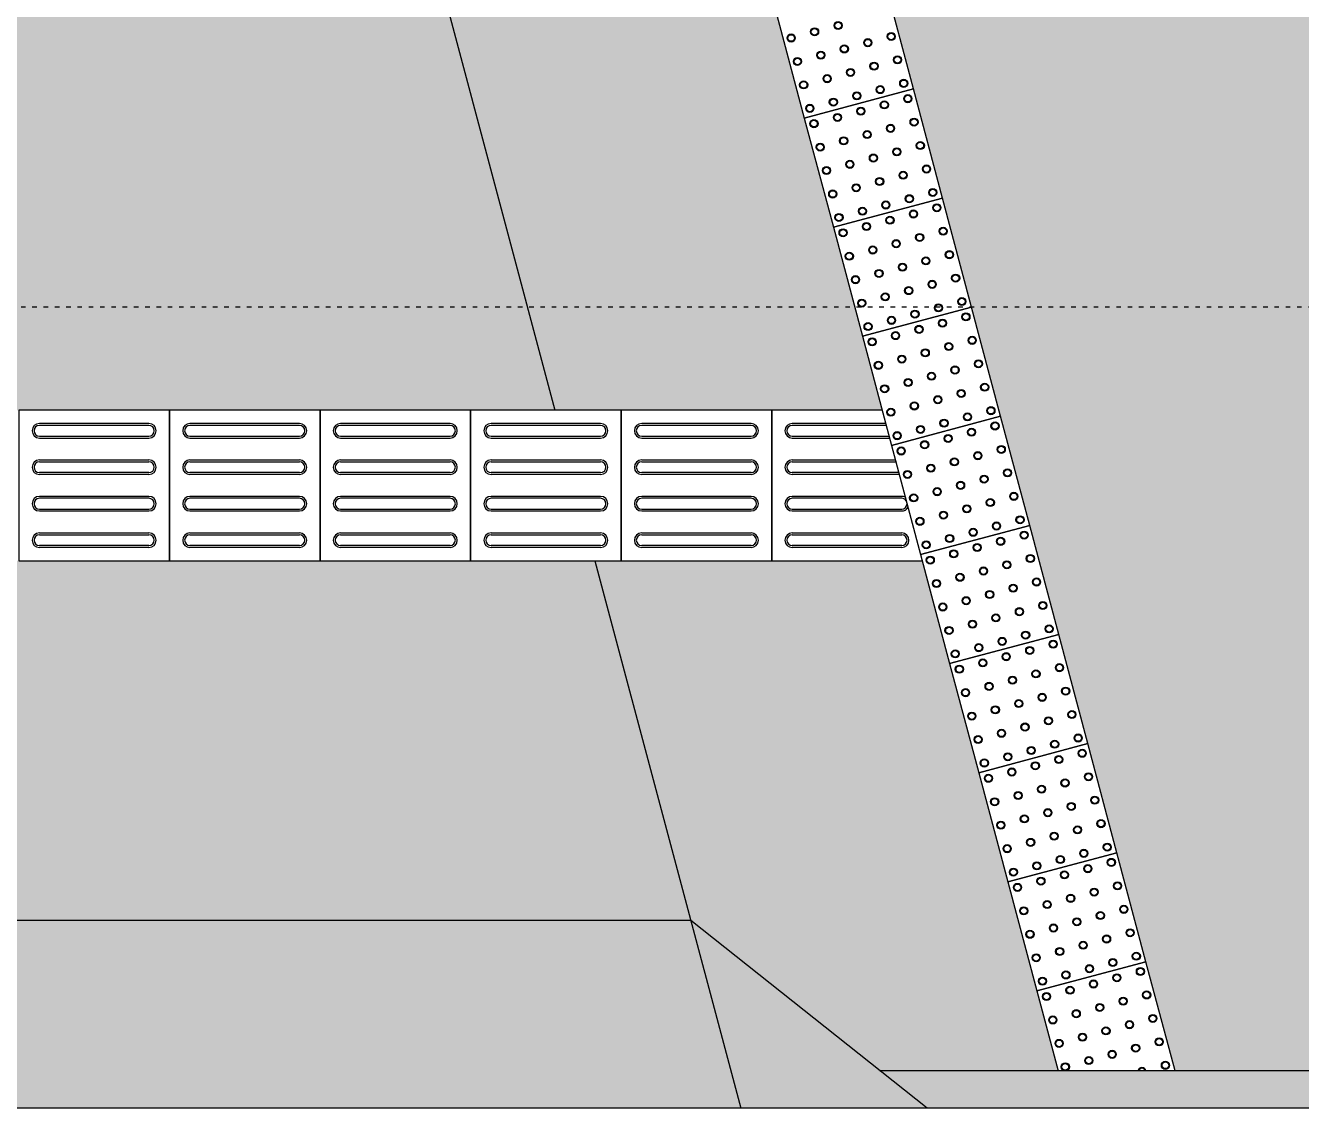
# Model space of a CAD drawing. Header units: millimetres. Extents: x -9997 to 44619, y -1295 to 91103.
# Drawn here: x 29960.3 to 30299, y 33696.5 to 33984.6 of the extents above; entities that cross this region are included whole.
import ezdxf

# ---------------------------------------------------------------- set-up
doc = ezdxf.new("R2010")
doc.units = ezdxf.units.MM
doc.header["$LTSCALE"] = 0.1
doc.linetypes.add('ACAD_ISO03W100', pattern=[30, 12, -18])
doc.layers.get('0').update_dxf_attribs({"lineweight": 5})
for name, color, linetype, lineweight in [('alvenaria', 5, 'Continuous', 9), ('alvenaria longe', 253, 'Continuous', 0), ('escada', 1, 'Continuous', 0), ('piso', 254, 'Continuous', 0), ('Proj Telhado', 10, 'ACAD_ISO03W100', 0)]:
    doc.layers.add(name, color=color, linetype=linetype, lineweight=lineweight)
doc.styles.get("Standard").update_dxf_attribs({"font": 'arial.ttf'})
doc.dimstyles.new('ISO-25', dxfattribs={"dimtxt": 30, "dimasz": 5, "dimexe": 0, "dimexo": 15, "dimtad": 1, "dimtxsty": 'Standard', "dimblk": 'OBLIQUE', "dimcen": 0, "dimclrd": 7, "dimclre": 7, "dimclrt": 7, "dimadec": 8, "dimazin": 0, "dimtfac": 1, "dimtmove": 0, "dimatfit": 3, "dimldrblk": 'OBLIQUE', "dimfxl": 5, "dimtfillclr": 250, "dimarcsym": 0})

# ---------------------------------------------------------------- blocks, each defined once
blk = doc.blocks.new('_Oblique')
at = {"color": 0, "linetype": 'ByBlock', "lineweight": -2}
blk.add_line((-0.5, -0.5), (0.5, 0.5), dxfattribs=at)
blk = doc.blocks.new('*D109')
at = {"layer": 'alvenaria', "color": 7, "linetype": 'ByBlock', "lineweight": -2, "transparency": 16777216}
for p, q in [((29869.32, 33681.94), (29869.32, 33629.51)), ((30150.32, 33681.94), (30150.32, 33629.51))]:
    blk.add_line(p, q, dxfattribs=at)
at = {"layer": 'alvenaria', "color": 7, "lineweight": -2, "transparency": 16777216}
blk.add_line((29869.32, 33629.51), (30150.32, 33629.51), dxfattribs=at)
at = {"layer": 'Defpoints', "color": 0, "linetype": 'ByBlock', "transparency": 16777216}
for p in [(29869.32, 33696.94), (30150.32, 33696.94), (30150.32, 33629.51)]:
    blk.add_point(p, dxfattribs=at)
at = {"layer": 'alvenaria', "color": 7, "linetype": 'ByBlock', "lineweight": -2, "transparency": 16777216, "xscale": 5, "yscale": 5, "zscale": 5, "rotation": 180}
blk.add_blockref('_Oblique', (29869.32, 33629.51), dxfattribs=at)
at = {"layer": 'alvenaria', "color": 7, "linetype": 'ByBlock', "lineweight": -2, "transparency": 16777216, "xscale": 5, "yscale": 5, "zscale": 5}
blk.add_blockref('_Oblique', (30150.32, 33629.51), dxfattribs=at)
at = {"layer": 'alvenaria', "color": 7, "linetype": 'ByBlock', "transparency": 16777216, "insert": (30009.82, 33645.45), "char_height": 30, "attachment_point": 5}
blk.add_mtext('281', dxfattribs=at)

msp = doc.modelspace()

# ---------------------------------------------------------------- hatches: boundary and pattern name
at = {"linetype": 'ByBlock', "lineweight": 0, "true_color": 0xc7c8ca}
h = msp.add_hatch(dxfattribs=at)
h.set_pattern_fill('AR-BRSTD', color=9, scale=0.12)
h.paths.add_polyline_path([(29301.965, 34091.799), (29316.965, 34091.799), (29316.965, 34094.883), (29346.965, 34094.883), (29376.965, 34094.883), (29406.965, 34094.883), (29436.965, 34094.883), (29466.965, 34094.883), (29496.965, 34094.883), (29526.965, 34094.883), (29556.965, 34094.883), (29586.965, 34094.883), (29601.965, 34091.799), (29601.965, 33930.984), (29633.978, 33930.984), (29673.978, 33930.984), (29688.934, 33930.984), (29681.21, 33959.973), (29673.486, 33988.962), (29665.732, 34018.064), (29658.008, 34047.053), (29650.284, 34076.041), (29642.56, 34105.03), (29639.424, 34116.799), (28786.663, 34116.799), (28786.913, 33706.799), (29748.667, 33706.799), (29743.001, 33728.064), (29735.277, 33757.053), (29727.553, 33786.041), (29719.829, 33815.03), (29712.105, 33844.018), (29704.381, 33873.007), (29699.591, 33890.984), (29673.978, 33890.984), (29633.978, 33890.984), (29593.978, 33890.984), (29586.965, 33890.984), (29586.965, 33884.883), (29586.965, 33854.883), (29556.965, 33854.883), (29526.965, 33854.883), (29496.965, 33854.883), (29466.965, 33854.883), (29436.965, 33854.883), (29406.965, 33854.883), (29376.965, 33854.883), (29346.965, 33854.883), (29316.965, 33854.883), (29316.965, 33884.883), (29316.965, 33891.799), (29301.965, 33891.799)])
h.paths.add_polyline_path([(29201.103, 33886.938), (29201.103, 33746.938), (28961.103, 33746.938), (28961.103, 33886.938)], flags=16)
h.paths.add_polyline_path([(29181.103, 33866.938), (29181.103, 33766.938), (28981.103, 33766.938), (28981.103, 33866.938)], flags=0)
h.paths.add_polyline_path([(29556.965, 33914.883), (29556.965, 33944.883), (29556.965, 33974.883), (29556.965, 34004.883), (29556.965, 34034.883), (29556.965, 34064.883), (29526.965, 34064.883), (29496.965, 34064.883), (29466.965, 34064.883), (29436.965, 34064.883), (29406.965, 34064.883), (29376.965, 34064.883), (29346.965, 34064.883), (29346.965, 34034.883), (29346.965, 34004.883), (29346.965, 33974.883), (29346.965, 33944.883), (29346.965, 33914.883), (29346.965, 33891.799), (29556.965, 33891.799)], flags=17)
h.paths.add_polyline_path([(29376.965, 33956.799), (29376.965, 34006.799), (29526.965, 34006.799), (29526.965, 33956.799)], flags=16)
h.paths.add_polyline_path([(29466.965, 34011.799), (29436.965, 34011.799), (29436.965, 34041.799), (29466.965, 34041.799)], flags=16)
h.paths.add_polyline_path([(29556.965, 33891.799), (29346.965, 33891.799), (29346.965, 33884.883), (29376.965, 33884.883), (29406.965, 33884.883), (29436.965, 33884.883), (29466.965, 33884.883), (29496.965, 33884.883), (29526.965, 33884.883), (29556.965, 33884.883)], flags=17)
h.paths.add_polyline_path([(29601.965, 34091.799), (29586.965, 34091.799), (29586.965, 34064.883), (29586.965, 34034.883), (29586.965, 34004.883), (29586.965, 33974.883), (29586.965, 33944.883), (29586.965, 33930.984), (29593.978, 33930.984), (29601.965, 33930.984)], flags=17)
h.paths.add_polyline_path([(29316.965, 33944.883), (29316.965, 33974.883), (29316.965, 34004.883), (29316.965, 34034.883), (29316.965, 34064.883), (29316.965, 34091.799), (29301.965, 34091.799), (29301.965, 33891.799), (29316.965, 33891.799), (29316.965, 33914.883)], flags=17)
h.paths.add_polyline_path([(29757.448, 34116.799), (29670.471, 34116.799), (29671.549, 34112.754), (29679.272, 34083.765), (29686.996, 34054.776), (29694.72, 34025.788), (29702.444, 33996.799), (29710.198, 33967.697), (29717.922, 33938.708), (29725.646, 33909.72), (29732.939, 33882.35), (29758.552, 33882.35), (29798.552, 33882.35), (29819.916, 33882.35)])
h.paths.add_polyline_path([(30038.448, 34116.799), (29757.448, 34116.799), (29819.916, 33882.35), (29838.552, 33882.35), (29878.552, 33882.35), (29918.552, 33882.35), (29958.552, 33882.35), (29998.552, 33882.35), (30038.552, 33882.35), (30078.552, 33882.35), (30100.916, 33882.35)])
h.paths.add_polyline_path([(29830.574, 33842.35), (29798.552, 33842.35), (29758.552, 33842.35), (29743.596, 33842.35), (29748.818, 33822.754), (29756.542, 33793.765), (29764.266, 33764.776), (29771.989, 33735.788), (29779.713, 33706.799), (29826.691, 33706.799), (29856.033, 33746.799)])
h.paths.add_polyline_path([(30111.574, 33842.35), (30078.552, 33842.35), (30038.552, 33842.35), (29998.552, 33842.35), (29958.552, 33842.35), (29918.552, 33842.35), (29878.552, 33842.35), (29838.552, 33842.35), (29830.574, 33842.35), (29856.033, 33746.799), (30137.033, 33746.799)])
h.paths.add_polyline_path([(30205.831, 33815.03), (30198.552, 33842.35), (30158.552, 33842.35), (30118.552, 33842.35), (30111.574, 33842.35), (30137.033, 33746.799), (30187.222, 33706.938), (30234.631, 33706.938), (30229.003, 33728.064), (30221.279, 33757.053), (30213.555, 33786.041)])
h.paths.add_polyline_path([(30167.211, 33959.973), (30159.488, 33988.962), (30151.764, 34017.95), (30144.04, 34046.939), (30136.316, 34075.928), (30128.592, 34104.916), (30125.426, 34116.799), (30038.448, 34116.799), (30100.916, 33882.35), (30118.552, 33882.35), (30158.552, 33882.35), (30187.894, 33882.35), (30182.659, 33901.996), (30174.935, 33930.984)])
h.paths.add_polyline_path([(31877.895, 33948.04), (31877.895, 33968.04), (31852.895, 33968.04), (31852.895, 33998.04), (31852.895, 34028.04), (31877.895, 34028.04), (31877.895, 34068.04), (31877.895, 34108.04), (31877.895, 34116.799), (30156.473, 34116.799), (30157.581, 34112.64), (30165.305, 34083.652), (30173.028, 34054.663), (30180.752, 34025.674), (30188.476, 33996.686), (30196.2, 33967.697), (30203.924, 33938.708), (30211.648, 33909.72), (30219.372, 33880.731), (30227.096, 33851.742), (30234.82, 33822.754), (30242.543, 33793.765), (30250.267, 33764.776), (30257.991, 33735.788), (30265.678, 33706.938), (31725.894, 33706.938), (31734.388, 33719.372), (31751.309, 33744.144), (31768.231, 33768.916), (31785.153, 33793.688), (31802.075, 33818.46), (31819.034, 33843.286), (31819.062, 33843.232), (31826.794, 33843.232), (31856.794, 33843.232), (31877.895, 33843.232), (31877.895, 33868.04), (31877.895, 33908.04)])
h.paths.add_polyline_path([(30645.894, 33886.938), (30645.894, 33746.938), (30405.894, 33746.938), (30405.894, 33886.938)], flags=16)
h.paths.add_polyline_path([(30625.894, 33866.938), (30625.894, 33766.938), (30425.894, 33766.938), (30425.894, 33866.938)], flags=0)
h.paths.add_polyline_path([(31145.894, 33886.938), (31145.894, 33746.938), (30905.894, 33746.938), (30905.894, 33886.938)], flags=16)
h.paths.add_polyline_path([(30925.894, 33866.938), (31125.894, 33866.938), (31125.894, 33766.938), (30925.894, 33766.938)], flags=0)
h.paths.add_polyline_path([(31000.925, 33844.799), (31030.925, 33844.799), (31030.925, 33814.799), (31000.925, 33814.799)], flags=0)
h.paths.add_polyline_path([(31405.894, 33886.938), (31645.894, 33886.938), (31645.894, 33746.938), (31405.894, 33746.938)], flags=16)
h.paths.add_polyline_path([(31425.894, 33866.938), (31625.894, 33866.938), (31625.894, 33766.938), (31425.894, 33766.938)], flags=0)
h.paths.add_polyline_path([(32554.715, 34289.954), (32524.986, 34293.973), (32495.256, 34297.993), (32465.527, 34302.013), (32435.797, 34306.033), (32433.223, 34315.696), (32425.499, 34344.684), (32420.35, 34364.01), (32387.715, 34355.315), (32349.064, 34345.016), (32310.412, 34334.718), (32271.761, 34324.419), (32233.109, 34314.12), (32194.457, 34303.822), (32155.806, 34293.523), (32117.154, 34283.225), (32123.591, 34259.068), (32104.265, 34253.918), (32113.015, 34221.081), (32123.313, 34182.429), (32133.612, 34143.778), (32143.91, 34105.126), (32154.209, 34066.475), (32161.933, 34037.486), (32169.657, 34008.498), (32177.38, 33979.509), (32148.392, 33971.785), (32119.403, 33964.061), (32113.051, 33987.901), (32073.051, 33987.901), (32054.915, 33987.901, -0.2142245), (31917.895, 33945.937), (31917.895, 33908.04), (31917.895, 33868.04), (31917.895, 33843.232), (31946.729, 33843.232), (31976.729, 33843.232), (31993.651, 33818.46), (32010.573, 33793.688), (32027.495, 33768.916), (32044.416, 33744.145), (32061.338, 33719.373), (32076.664, 33696.938, 0.46151), (32590.765, 34284.324), (32590.556, 34285.108), (32584.445, 34285.934)])
h.paths.add_polyline_path([(32105.259, 34094.828), (32094.96, 34133.479), (32084.662, 34172.131), (32074.363, 34210.782), (32066.632, 34239.798, 0.050222), (32040.096, 34262.693), (32020.526, 34257.479), (31981.874, 34247.18), (31943.223, 34236.882), (31933.489, 34234.288), (31964.794, 34116.799), (31917.895, 34116.799), (31917.895, 34108.04), (31917.895, 34068.04), (31917.895, 34028.04), (31942.895, 34028.04), (31953.051, 34027.901), (31993.051, 34027.901), (32033.051, 34027.901), (32073.051, 34027.901), (32088.695, 34027.901, 0.0275903), (32097.873, 34044.865), (32096.231, 34051.027), (32101.191, 34052.349, 0.0390592), (32109.667, 34078.284)], flags=17)
h.paths.add_polyline_path([(32054.915, 33987.901), (32033.051, 33987.901), (31993.051, 33987.901), (31953.051, 33987.901), (31942.895, 33987.901), (31942.895, 33968.04), (31917.895, 33968.04), (31917.895, 33948.04), (31917.895, 33945.937, 0.2142245)], flags=17)
h.paths.add_polyline_path([(32109.667, 34078.284, -0.0390592), (32101.191, 34052.349), (32115.557, 34056.176)], flags=17)
h.paths.add_polyline_path([(32097.873, 34044.865, -0.0275903), (32088.695, 34027.901), (32102.393, 34027.901)], flags=17)
h.paths.add_polyline_path([(32402.327, 34431.65), (32394.603, 34460.639), (32418.391, 34478.918), (32442.179, 34497.197), (32465.967, 34515.476), (32489.755, 34533.756), (32501.253, 34542.591), (32216.122, 35612.719), (31649.003, 35612.719), (31797.89, 35053.93, -0.3092385), (31931.102, 34553.973), (32000.494, 34293.537), (32010.227, 34296.13), (32048.879, 34306.429), (32042.442, 34330.586), (32071.431, 34338.31), (32100.419, 34346.034), (32106.856, 34321.876), (32145.507, 34332.175), (32184.159, 34342.473), (32222.81, 34352.772), (32261.462, 34363.071), (32300.114, 34373.369), (32338.765, 34383.668), (32377.417, 34393.966), (32410.051, 34402.661)])
h.paths.add_polyline_path([(31797.89, 35053.93), (31649.003, 35612.719), (31566.212, 35612.719), (31923.191, 34272.94), (31932.924, 34275.533), (31971.576, 34285.832), (32000.494, 34293.537), (31931.102, 34553.973, 0.3092385)])
h.paths.add_polyline_path([(32059.177, 34267.777), (32040.096, 34262.693, -0.050222), (32066.632, 34239.798), (32065.614, 34243.62)], flags=17)
h = msp.add_hatch(color=9, dxfattribs=at)
h.dxf.hatch_style = 1
h.paths.add_polyline_path([(28786.913, 33706.799), (28786.919, 33696.938), (29819.457, 33696.938), (29826.691, 33706.799)])
h.paths.add_polyline_path([(29856.033, 33746.799), (29869.318, 33696.938), (30150.318, 33696.938), (30137.033, 33746.799)])
h.paths.add_polyline_path([(29819.457, 33696.938), (29869.318, 33696.938), (29856.033, 33746.799)])
h.paths.add_polyline_path([(30137.033, 33746.799), (30150.318, 33696.938), (30199.813, 33696.938)])
h.paths.add_polyline_path([(30187.222, 33706.938), (30199.813, 33696.938), (31719.063, 33696.938), (31725.894, 33706.938)])
h.paths.add_polyline_path([(32428.741, 34449.037), (32431.316, 34439.374), (32439.04, 34410.385), (32446.764, 34381.397), (32454.488, 34352.408), (32459.637, 34333.082), (32569.942, 34362.473), (32539.047, 34478.427)])
h.paths.add_polyline_path([(32459.637, 34333.082), (32469.547, 34331.742), (32499.276, 34327.723), (32529.006, 34323.703), (32558.735, 34319.683), (32582.188, 34316.512), (32569.942, 34362.473)])
h.paths.add_polyline_path([(32508.035, 34509.968), (32484.247, 34491.688), (32460.459, 34473.409), (32436.671, 34455.13), (32428.741, 34449.037), (32539.047, 34478.427), (32526.801, 34524.388)])
h.paths.add_polyline_path([(31886.729, 33813.232), (31856.729, 33813.232), (31834.835, 33813.232), (31834.835, 33696.938), (31960.89, 33696.938), (31960.89, 33813.232), (31946.729, 33813.232), (31916.729, 33813.232)])
h.paths.add_polyline_path([(31776.081, 33727.222), (31759.159, 33702.45), (31755.394, 33696.938), (31834.835, 33696.938), (31834.835, 33813.232), (31826.847, 33801.538), (31809.925, 33776.766), (31793.003, 33751.994)])
h.paths.add_polyline_path([(31968.879, 33801.538), (31960.89, 33813.232), (31960.89, 33696.938), (32040.332, 33696.938), (32036.567, 33702.451), (32019.645, 33727.223), (32002.723, 33751.994), (31985.801, 33776.766)])
h.paths.add_polyline_path([(29376.965, 34006.799), (29376.965, 33956.799), (29526.965, 33956.799), (29526.965, 34006.799)])

# ---------------------------------------------------------------- linework, layer by layer
at = {"layer": 'alvenaria longe', "lineweight": 0}
for p, q in [((30038.448, 34116.799), (30100.916, 33882.35)), ((30111.574, 33842.35), (30150.318, 33696.938)), ((30137.033, 33746.799), (29856.033, 33746.799))]:
    msp.add_line(p, q, dxfattribs=at)
at = {"layer": 'alvenaria longe', "linetype": 'ByBlock', "lineweight": 0}
for p, q in [((30199.813, 33696.938), (30137.033, 33746.799)), ((30187.222, 33706.938), (31725.894, 33706.938))]:
    msp.add_line(p, q, dxfattribs=at)
at = {"layer": 'escada', "lineweight": 0}
for p, q in [((30257.991, 33735.788), (30229.003, 33728.064)), ((30265.715, 33706.799), (30257.991, 33735.788)), ((30229.003, 33728.064), (30234.669, 33706.799))]:
    msp.add_line(p, q, dxfattribs=at)
for points in [[(30196.2, 33967.697), (30188.476, 33996.686), (30159.488, 33988.962), (30167.211, 33959.973)], [(30203.924, 33938.708), (30196.2, 33967.697), (30167.211, 33959.973), (30174.935, 33930.984)], [(30211.648, 33909.72), (30203.924, 33938.708), (30174.935, 33930.984), (30182.659, 33901.996)], [(30219.372, 33880.731), (30211.648, 33909.72), (30182.659, 33901.996), (30190.383, 33873.007)], [(29998.552, 33842.35), (29998.552, 33882.35), (29958.552, 33882.35), (29958.552, 33842.35)], [(30038.552, 33842.35), (30038.552, 33882.35), (29998.552, 33882.35), (29998.552, 33842.35)], [(30078.552, 33842.35), (30078.552, 33882.35), (30038.552, 33882.35), (30038.552, 33842.35)], [(30118.552, 33842.35), (30118.552, 33882.35), (30078.552, 33882.35), (30078.552, 33842.35)], [(30158.552, 33842.35), (30158.552, 33882.35), (30118.552, 33882.35), (30118.552, 33842.35)], [(30227.096, 33851.742), (30219.372, 33880.731), (30190.383, 33873.007), (30198.107, 33844.018)], [(30234.82, 33822.754), (30227.096, 33851.742), (30198.107, 33844.018), (30205.831, 33815.03)], [(30242.543, 33793.765), (30234.82, 33822.754), (30205.831, 33815.03), (30213.555, 33786.041)], [(30250.267, 33764.776), (30242.543, 33793.765), (30213.555, 33786.041), (30221.279, 33757.053)], [(30257.991, 33735.788), (30250.267, 33764.776), (30221.279, 33757.053), (30229.003, 33728.064)]]:
    msp.add_lwpolyline(points, close=True, dxfattribs=at)
for points in [[(30187.894, 33882.35), (30158.552, 33882.35), (30158.552, 33842.35), (30198.552, 33842.35)], [(29993.089, 33878.826), (29964.014, 33878.826)], [(29993.089, 33878.319), (29964.014, 33878.319)], [(30033.089, 33878.826), (30004.014, 33878.826)], [(30033.089, 33878.319), (30004.014, 33878.319)], [(30073.089, 33878.826), (30044.014, 33878.826)], [(30073.089, 33878.319), (30044.014, 33878.319)], [(30113.089, 33878.826), (30084.014, 33878.826)], [(30113.089, 33878.319), (30084.014, 33878.319)], [(30153.089, 33878.826), (30124.014, 33878.826)], [(30153.089, 33878.319), (30124.014, 33878.319)], [(30188.833, 33878.826), (30164.014, 33878.826)], [(30188.968, 33878.319), (30164.014, 33878.319)], [(29964.014, 33875.455), (29993.089, 33875.455)], [(29964.014, 33874.949), (29993.089, 33874.949)], [(30004.014, 33875.455), (30033.089, 33875.455)], [(30004.014, 33874.949), (30033.089, 33874.949)], [(30044.014, 33875.455), (30073.089, 33875.455)], [(30044.014, 33874.949), (30073.089, 33874.949)], [(30084.014, 33875.455), (30113.089, 33875.455)], [(30084.014, 33874.949), (30113.089, 33874.949)], [(30124.014, 33875.455), (30153.089, 33875.455)], [(30124.014, 33874.949), (30153.089, 33874.949)], [(30164.014, 33875.455), (30189.731, 33875.455)], [(30164.014, 33874.949), (30189.866, 33874.949)], [(29964.014, 33869.134), (29993.089, 33869.134)], [(30004.014, 33869.134), (30033.089, 33869.134)], [(30044.014, 33869.134), (30073.089, 33869.134)], [(30084.014, 33869.134), (30113.089, 33869.134)], [(30124.014, 33869.134), (30153.089, 33869.134)], [(30164.014, 33869.134), (30191.415, 33869.134)], [(29964.014, 33868.628), (29993.089, 33868.628)], [(29993.089, 33865.764), (29964.014, 33865.764)], [(30004.014, 33868.628), (30033.089, 33868.628)], [(30033.089, 33865.764), (30004.014, 33865.764)], [(30044.014, 33868.628), (30073.089, 33868.628)], [(30073.089, 33865.764), (30044.014, 33865.764)], [(30084.014, 33868.628), (30113.089, 33868.628)], [(30113.089, 33865.764), (30084.014, 33865.764)], [(30124.014, 33868.628), (30153.089, 33868.628)], [(30153.089, 33865.764), (30124.014, 33865.764)], [(30164.014, 33868.628), (30191.55, 33868.628)], [(30192.313, 33865.764), (30164.014, 33865.764)], [(29993.089, 33865.257), (29964.014, 33865.257)], [(30033.089, 33865.257), (30004.014, 33865.257)], [(30073.089, 33865.257), (30044.014, 33865.257)], [(30113.089, 33865.257), (30084.014, 33865.257)], [(30153.089, 33865.257), (30124.014, 33865.257)], [(30192.448, 33865.257), (30164.014, 33865.257)], [(29993.089, 33859.442), (29964.014, 33859.442)], [(29993.089, 33858.936), (29964.014, 33858.936)], [(30033.089, 33859.442), (30004.014, 33859.442)], [(30033.089, 33858.936), (30004.014, 33858.936)], [(30073.089, 33859.442), (30044.014, 33859.442)], [(30073.089, 33858.936), (30044.014, 33858.936)], [(30113.089, 33859.442), (30084.014, 33859.442)], [(30113.089, 33858.936), (30084.014, 33858.936)], [(30153.089, 33859.442), (30124.014, 33859.442)], [(30153.089, 33858.936), (30124.014, 33858.936)], [(30193.089, 33859.442), (30164.014, 33859.442)], [(30193.089, 33858.936), (30164.014, 33858.936)], [(29964.014, 33856.072), (29993.089, 33856.072)], [(29964.014, 33855.566), (29993.089, 33855.566)], [(30004.014, 33856.072), (30033.089, 33856.072)], [(30004.014, 33855.566), (30033.089, 33855.566)], [(30044.014, 33856.072), (30073.089, 33856.072)], [(30044.014, 33855.566), (30073.089, 33855.566)], [(30084.014, 33856.072), (30113.089, 33856.072)], [(30084.014, 33855.566), (30113.089, 33855.566)], [(30124.014, 33856.072), (30153.089, 33856.072)], [(30124.014, 33855.566), (30153.089, 33855.566)], [(30164.014, 33856.072), (30193.089, 33856.072)], [(30164.014, 33855.566), (30193.089, 33855.566)], [(29964.014, 33849.751), (29993.089, 33849.751)], [(29964.014, 33849.244), (29993.089, 33849.244)], [(30004.014, 33849.751), (30033.089, 33849.751)], [(30004.014, 33849.244), (30033.089, 33849.244)], [(30044.014, 33849.751), (30073.089, 33849.751)], [(30044.014, 33849.244), (30073.089, 33849.244)], [(30084.014, 33849.751), (30113.089, 33849.751)], [(30084.014, 33849.244), (30113.089, 33849.244)], [(30124.014, 33849.751), (30153.089, 33849.751)], [(30124.014, 33849.244), (30153.089, 33849.244)], [(30164.014, 33849.751), (30193.089, 33849.751)], [(30164.014, 33849.244), (30193.089, 33849.244)], [(29993.089, 33846.38), (29964.014, 33846.38)], [(29993.089, 33845.874), (29964.014, 33845.874)], [(30033.089, 33846.38), (30004.014, 33846.38)], [(30033.089, 33845.874), (30004.014, 33845.874)], [(30073.089, 33846.38), (30044.014, 33846.38)], [(30073.089, 33845.874), (30044.014, 33845.874)], [(30113.089, 33846.38), (30084.014, 33846.38)], [(30113.089, 33845.874), (30084.014, 33845.874)], [(30153.089, 33846.38), (30124.014, 33846.38)], [(30153.089, 33845.874), (30124.014, 33845.874)], [(30193.089, 33846.38), (30164.014, 33846.38)], [(30193.089, 33845.874), (30164.014, 33845.874)]]:
    msp.add_lwpolyline(points, dxfattribs=at)
for centre, radius in [((30176.184, 33984.561), 1.075), ((30176.184, 33984.561), 0.883), ((30163.721, 33981.24), 1.075), ((30163.721, 33981.24), 0.883), ((30169.952, 33982.9), 1.075), ((30169.952, 33982.9), 0.883), ((30184.075, 33979.99), 1.075), ((30184.075, 33979.99), 0.883), ((30190.307, 33981.65), 1.075), ((30190.307, 33981.65), 0.883), ((30171.612, 33976.669), 1.075), ((30171.612, 33976.669), 0.883), ((30177.844, 33978.329), 1.075), ((30177.844, 33978.329), 0.883), ((30165.381, 33975.009), 1.075), ((30165.381, 33975.009), 0.883), ((30185.736, 33973.758), 1.075), ((30185.736, 33973.758), 0.883), ((30191.967, 33975.419), 1.075), ((30191.967, 33975.419), 0.883), ((30173.273, 33970.438), 1.075), ((30173.273, 33970.438), 0.883), ((30179.504, 33972.098), 1.075), ((30179.504, 33972.098), 0.883), ((30167.041, 33968.777), 1.075), ((30167.041, 33968.777), 0.883), ((30187.396, 33967.527), 1.075), ((30187.396, 33967.527), 0.883), ((30193.627, 33969.187), 1.075), ((30193.627, 33969.187), 0.883), ((30174.933, 33964.206), 1.075), ((30174.933, 33964.206), 0.883), ((30181.164, 33965.867), 1.075), ((30181.164, 33965.867), 0.883), ((30188.478, 33963.464), 1.075), ((30188.478, 33963.464), 0.883), ((30194.71, 33965.124), 1.075), ((30194.71, 33965.124), 0.883), ((30168.702, 33962.546), 1.075), ((30168.702, 33962.546), 0.883), ((30176.016, 33960.143), 1.075), ((30176.016, 33960.143), 0.883), ((30182.247, 33961.803), 1.075), ((30182.247, 33961.803), 0.883), ((30169.784, 33958.483), 1.075), ((30169.784, 33958.483), 0.883), ((30190.139, 33957.232), 1.075), ((30190.139, 33957.232), 0.883), ((30196.37, 33958.893), 1.075), ((30196.37, 33958.893), 0.883), ((30177.676, 33953.912), 1.075), ((30177.676, 33953.912), 0.883), ((30183.907, 33955.572), 1.075), ((30183.907, 33955.572), 0.883), ((30198.031, 33952.661), 1.075), ((30171.445, 33952.251), 1.075), ((30171.445, 33952.251), 0.883), ((30185.568, 33949.341), 1.075), ((30185.568, 33949.341), 0.883), ((30191.799, 33951.001), 1.075), ((30191.799, 33951.001), 0.883), ((30198.031, 33952.661), 0.883), ((30173.105, 33946.02), 1.075), ((30173.105, 33946.02), 0.883), ((30179.336, 33947.68), 1.075), ((30179.336, 33947.68), 0.883), ((30199.691, 33946.43), 1.075), ((30199.691, 33946.43), 0.883), ((30187.228, 33943.109), 1.075), ((30187.228, 33943.109), 0.883), ((30193.459, 33944.77), 1.075), ((30193.459, 33944.77), 0.883), ((30174.765, 33939.789), 1.075), ((30174.765, 33939.789), 0.883), ((30180.997, 33941.449), 1.075), ((30180.997, 33941.449), 0.883), ((30201.351, 33940.199), 1.075), ((30201.351, 33940.199), 0.883), ((30188.888, 33936.878), 1.075), ((30188.888, 33936.878), 0.883), ((30195.12, 33938.538), 1.075), ((30195.12, 33938.538), 0.883), ((30202.434, 33936.135), 1.075), ((30202.434, 33936.135), 0.883), ((30176.426, 33933.557), 1.075), ((30176.426, 33933.557), 0.883), ((30182.657, 33935.218), 1.075), ((30182.657, 33935.218), 0.883), ((30189.971, 33932.815), 1.075), ((30189.971, 33932.815), 0.883), ((30196.202, 33934.475), 1.075), ((30196.202, 33934.475), 0.883), ((30177.508, 33929.494), 1.075), ((30177.508, 33929.494), 0.883), ((30183.74, 33931.154), 1.075), ((30183.74, 33931.154), 0.883), ((30204.094, 33929.904), 1.075), ((30204.094, 33929.904), 0.883), ((30191.631, 33926.583), 1.075), ((30191.631, 33926.583), 0.883), ((30197.863, 33928.244), 1.075), ((30197.863, 33928.244), 0.883), ((30179.169, 33923.263), 1.075), ((30179.169, 33923.263), 0.883), ((30185.4, 33924.923), 1.075), ((30185.4, 33924.923), 0.883), ((30199.523, 33922.012), 1.075), ((30205.754, 33923.673), 1.075), ((30205.754, 33923.673), 0.883), ((30187.06, 33918.692), 1.075), ((30193.292, 33920.352), 1.075), ((30193.292, 33920.352), 0.883), ((30199.523, 33922.012), 0.883), ((30180.829, 33917.031), 1.075), ((30180.829, 33917.031), 0.883), ((30187.06, 33918.692), 0.883), ((30201.183, 33915.781), 1.075), ((30201.183, 33915.781), 0.883), ((30207.415, 33917.441), 1.075), ((30207.415, 33917.441), 0.883), ((30188.721, 33912.46), 1.075), ((30188.721, 33912.46), 0.883), ((30194.952, 33914.121), 1.075), ((30194.952, 33914.121), 0.883), ((30182.489, 33910.8), 1.075), ((30182.489, 33910.8), 0.883), ((30202.844, 33909.55), 1.075), ((30202.844, 33909.55), 0.883), ((30209.075, 33911.21), 1.075), ((30209.075, 33911.21), 0.883), ((30190.381, 33906.229), 1.075), ((30190.381, 33906.229), 0.883), ((30196.612, 33907.889), 1.075), ((30196.612, 33907.889), 0.883), ((30203.926, 33905.486), 1.075), ((30203.926, 33905.486), 0.883), ((30210.158, 33907.147), 1.075), ((30210.158, 33907.147), 0.883), ((30184.15, 33904.569), 1.075), ((30184.15, 33904.569), 0.883), ((30191.463, 33902.166), 1.075), ((30191.463, 33902.166), 0.883), ((30197.695, 33903.826), 1.075), ((30197.695, 33903.826), 0.883), ((30185.232, 33900.505), 1.075), ((30185.232, 33900.505), 0.883), ((30205.587, 33899.255), 1.075), ((30205.587, 33899.255), 0.883), ((30211.818, 33900.915), 1.075), ((30211.818, 33900.915), 0.883), ((30193.124, 33895.934), 1.075), ((30193.124, 33895.934), 0.883), ((30199.355, 33897.595), 1.075), ((30199.355, 33897.595), 0.883), ((30186.892, 33894.274), 1.075), ((30186.892, 33894.274), 0.883), ((30207.247, 33893.024), 1.075), ((30207.247, 33893.024), 0.883), ((30213.478, 33894.684), 1.075), ((30213.478, 33894.684), 0.883), ((30194.784, 33889.703), 1.075), ((30194.784, 33889.703), 0.883), ((30201.016, 33891.363), 1.075), ((30201.016, 33891.363), 0.883), ((30215.139, 33888.453), 1.075), ((30215.139, 33888.453), 0.883), ((30188.553, 33888.043), 1.075), ((30188.553, 33888.043), 0.883), ((30202.676, 33885.132), 1.075), ((30202.676, 33885.132), 0.883), ((30208.907, 33886.792), 1.075), ((30208.907, 33886.792), 0.883), ((30190.213, 33881.811), 1.075), ((30190.213, 33881.811), 0.883), ((30196.444, 33883.472), 1.075), ((30196.444, 33883.472), 0.883), ((30216.799, 33882.221), 1.075), ((30216.799, 33882.221), 0.883), ((30204.336, 33878.901), 1.075), ((30204.336, 33878.901), 0.883), ((30210.568, 33880.561), 1.075), ((30210.568, 33880.561), 0.883), ((30217.882, 33878.158), 1.075), ((30217.882, 33878.158), 0.883), ((30191.873, 33875.58), 1.075), ((30191.873, 33875.58), 0.883), ((30198.105, 33877.24), 1.075), ((30198.105, 33877.24), 0.883), ((30205.419, 33874.837), 1.075), ((30205.419, 33874.837), 0.883), ((30211.65, 33876.498), 1.075), ((30211.65, 33876.498), 0.883), ((30192.956, 33871.517), 1.075), ((30192.956, 33871.517), 0.883), ((30199.187, 33873.177), 1.075), ((30199.187, 33873.177), 0.883), ((30219.542, 33871.927), 1.075), ((30219.542, 33871.927), 0.883), ((30207.079, 33868.606), 1.075), ((30207.079, 33868.606), 0.883), ((30213.31, 33870.266), 1.075), ((30213.31, 33870.266), 0.883), ((30194.616, 33865.285), 1.075), ((30194.616, 33865.285), 0.883), ((30200.848, 33866.946), 1.075), ((30200.848, 33866.946), 0.883), ((30221.202, 33865.695), 1.075), ((30221.202, 33865.695), 0.883), ((30208.739, 33862.375), 1.075), ((30208.739, 33862.375), 0.883), ((30214.971, 33864.035), 1.075), ((30214.971, 33864.035), 0.883), ((30196.277, 33859.054), 1.075), ((30196.277, 33859.054), 0.883), ((30202.508, 33860.714), 1.075), ((30202.508, 33860.714), 0.883), ((30216.631, 33857.804), 1.075), ((30222.863, 33859.464), 1.075), ((30222.863, 33859.464), 0.883), ((30204.168, 33854.483), 1.075), ((30204.168, 33854.483), 0.883), ((30210.4, 33856.143), 1.075), ((30210.4, 33856.143), 0.883), ((30216.631, 33857.804), 0.883), ((30197.937, 33852.823), 1.075), ((30197.937, 33852.823), 0.883), ((30218.291, 33851.572), 1.075), ((30218.291, 33851.572), 0.883), ((30224.523, 33853.233), 1.075), ((30224.523, 33853.233), 0.883), ((30205.829, 33848.252), 1.075), ((30205.829, 33848.252), 0.883), ((30212.06, 33849.912), 1.075), ((30212.06, 33849.912), 0.883), ((30219.374, 33847.509), 1.075), ((30225.605, 33849.17), 1.075), ((30225.605, 33849.17), 0.883), ((30199.597, 33846.591), 1.075), ((30199.597, 33846.591), 0.883), ((30206.911, 33844.189), 1.075), ((30213.143, 33845.849), 1.075), ((30213.143, 33845.849), 0.883), ((30219.374, 33847.509), 0.883), ((30200.68, 33842.528), 1.075), ((30200.68, 33842.528), 0.883), ((30206.911, 33844.189), 0.883), ((30221.034, 33841.278), 1.075), ((30221.034, 33841.278), 0.883), ((30227.266, 33842.938), 1.075), ((30227.266, 33842.938), 0.883), ((30208.572, 33837.957), 1.075), ((30208.572, 33837.957), 0.883), ((30214.803, 33839.617), 1.075), ((30214.803, 33839.617), 0.883), ((30202.34, 33836.297), 1.075), ((30202.34, 33836.297), 0.883), ((30222.695, 33835.046), 1.075), ((30222.695, 33835.046), 0.883), ((30228.926, 33836.707), 1.075), ((30228.926, 33836.707), 0.883), ((30210.232, 33831.726), 1.075), ((30210.232, 33831.726), 0.883), ((30216.463, 33833.386), 1.075), ((30216.463, 33833.386), 0.883), ((30204.001, 33830.065), 1.075), ((30204.001, 33830.065), 0.883), ((30218.124, 33827.155), 1.075), ((30224.355, 33828.815), 1.075), ((30224.355, 33828.815), 0.883), ((30230.586, 33830.475), 1.075), ((30230.586, 33830.475), 0.883), ((30205.661, 33823.834), 1.075), ((30211.892, 33825.494), 1.075), ((30211.892, 33825.494), 0.883), ((30218.124, 33827.155), 0.883), ((30232.247, 33824.244), 1.075), ((30232.247, 33824.244), 0.883), ((30205.661, 33823.834), 0.883), ((30219.784, 33820.923), 1.075), ((30219.784, 33820.923), 0.883), ((30226.015, 33822.584), 1.075), ((30226.015, 33822.584), 0.883), ((30207.321, 33817.603), 1.075), ((30207.321, 33817.603), 0.883), ((30213.553, 33819.263), 1.075), ((30213.553, 33819.263), 0.883), ((30227.098, 33818.521), 1.075), ((30227.098, 33818.521), 0.883), ((30233.329, 33820.181), 1.075), ((30233.329, 33820.181), 0.883), ((30214.635, 33815.2), 1.075), ((30214.635, 33815.2), 0.883), ((30220.867, 33816.86), 1.075), ((30220.867, 33816.86), 0.883), ((30234.99, 33813.949), 1.075), ((30234.99, 33813.949), 0.883), ((30208.404, 33813.54), 1.075), ((30208.404, 33813.54), 0.883), ((30222.527, 33810.629), 1.075), ((30222.527, 33810.629), 0.883), ((30228.758, 33812.289), 1.075), ((30228.758, 33812.289), 0.883), ((30210.064, 33807.308), 1.075), ((30210.064, 33807.308), 0.883), ((30216.296, 33808.969), 1.075), ((30216.296, 33808.969), 0.883), ((30236.65, 33807.718), 1.075), ((30236.65, 33807.718), 0.883), ((30224.187, 33804.397), 1.075), ((30224.187, 33804.397), 0.883), ((30230.419, 33806.058), 1.075), ((30230.419, 33806.058), 0.883), ((30211.724, 33801.077), 1.075), ((30211.724, 33801.077), 0.883), ((30217.956, 33802.737), 1.075), ((30217.956, 33802.737), 0.883), ((30238.31, 33801.487), 1.075), ((30238.31, 33801.487), 0.883), ((30225.848, 33798.166), 1.075), ((30225.848, 33798.166), 0.883), ((30232.079, 33799.826), 1.075), ((30232.079, 33799.826), 0.883), ((30213.385, 33794.845), 1.075), ((30213.385, 33794.845), 0.883), ((30219.616, 33796.506), 1.075), ((30219.616, 33796.506), 0.883), ((30233.739, 33793.595), 1.075), ((30233.739, 33793.595), 0.883), ((30239.971, 33795.255), 1.075), ((30239.971, 33795.255), 0.883), ((30221.276, 33790.274), 1.075), ((30221.276, 33790.274), 0.883), ((30227.508, 33791.935), 1.075), ((30227.508, 33791.935), 0.883), ((30241.053, 33791.192), 1.075), ((30241.053, 33791.192), 0.883), ((30215.045, 33788.614), 1.075), ((30215.045, 33788.614), 0.883), ((30228.59, 33787.872), 1.075), ((30228.59, 33787.872), 0.883), ((30234.822, 33789.532), 1.075), ((30234.822, 33789.532), 0.883), ((30216.128, 33784.551), 1.075), ((30216.128, 33784.551), 0.883), ((30222.359, 33786.211), 1.075), ((30222.359, 33786.211), 0.883), ((30236.482, 33783.301), 1.075), ((30242.714, 33784.961), 1.075), ((30242.714, 33784.961), 0.883), ((30224.019, 33779.98), 1.075), ((30224.019, 33779.98), 0.883), ((30230.251, 33781.64), 1.075), ((30230.251, 33781.64), 0.883), ((30236.482, 33783.301), 0.883), ((30217.788, 33778.32), 1.075), ((30217.788, 33778.32), 0.883), ((30238.142, 33777.069), 1.075), ((30238.142, 33777.069), 0.883), ((30244.374, 33778.729), 1.075), ((30244.374, 33778.729), 0.883), ((30225.68, 33773.748), 1.075), ((30225.68, 33773.748), 0.883), ((30231.911, 33775.409), 1.075), ((30231.911, 33775.409), 0.883), ((30219.448, 33772.088), 1.075), ((30219.448, 33772.088), 0.883), ((30239.803, 33770.838), 1.075), ((30239.803, 33770.838), 0.883), ((30246.034, 33772.498), 1.075), ((30246.034, 33772.498), 0.883), ((30227.34, 33767.517), 1.075), ((30227.34, 33767.517), 0.883), ((30233.571, 33769.177), 1.075), ((30233.571, 33769.177), 0.883), ((30247.695, 33766.267), 1.075), ((30221.109, 33765.857), 1.075), ((30221.109, 33765.857), 0.883), ((30235.232, 33762.946), 1.075), ((30241.463, 33764.606), 1.075), ((30241.463, 33764.606), 0.883), ((30247.695, 33766.267), 0.883), ((30222.769, 33759.625), 1.075), ((30222.769, 33759.625), 0.883), ((30229, 33761.286), 1.075), ((30229, 33761.286), 0.883), ((30235.232, 33762.946), 0.883), ((30242.546, 33760.543), 1.075), ((30242.546, 33760.543), 0.883), ((30248.777, 33762.204), 1.075), ((30248.777, 33762.204), 0.883), ((30230.083, 33757.223), 1.075), ((30230.083, 33757.223), 0.883), ((30236.314, 33758.883), 1.075), ((30236.314, 33758.883), 0.883), ((30223.852, 33755.562), 1.075), ((30223.852, 33755.562), 0.883), ((30237.975, 33752.652), 1.075), ((30244.206, 33754.312), 1.075), ((30244.206, 33754.312), 0.883), ((30250.437, 33755.972), 1.075), ((30250.437, 33755.972), 0.883), ((30225.512, 33749.331), 1.075), ((30231.743, 33750.991), 1.075), ((30231.743, 33750.991), 0.883), ((30237.975, 33752.652), 0.883), ((30252.098, 33749.741), 1.075), ((30252.098, 33749.741), 0.883), ((30225.512, 33749.331), 0.883), ((30239.635, 33746.42), 1.075), ((30239.635, 33746.42), 0.883), ((30245.866, 33748.08), 1.075), ((30245.866, 33748.08), 0.883), ((30227.172, 33743.1), 1.075), ((30227.172, 33743.1), 0.883), ((30233.404, 33744.76), 1.075), ((30233.404, 33744.76), 0.883), ((30253.758, 33743.509), 1.075), ((30253.758, 33743.509), 0.883), ((30241.295, 33740.189), 1.075), ((30241.295, 33740.189), 0.883), ((30247.527, 33741.849), 1.075), ((30247.527, 33741.849), 0.883), ((30228.833, 33736.868), 1.075), ((30228.833, 33736.868), 0.883), ((30235.064, 33738.528), 1.075), ((30235.064, 33738.528), 0.883), ((30255.418, 33737.278), 1.075), ((30255.418, 33737.278), 0.883), ((30242.956, 33733.957), 1.075), ((30242.956, 33733.957), 0.883), ((30249.187, 33735.618), 1.075), ((30249.187, 33735.618), 0.883), ((30256.501, 33733.215), 1.075), ((30256.501, 33733.215), 0.883), ((30230.493, 33730.637), 1.075), ((30230.493, 33730.637), 0.883), ((30236.724, 33732.297), 1.075), ((30236.724, 33732.297), 0.883), ((30244.038, 33729.894), 1.075), ((30244.038, 33729.894), 0.883), ((30250.27, 33731.555), 1.075), ((30250.27, 33731.555), 0.883), ((30231.575, 33726.574), 1.075), ((30231.575, 33726.574), 0.883), ((30237.807, 33728.234), 1.075), ((30237.807, 33728.234), 0.883), ((30258.161, 33726.984), 1.075), ((30258.161, 33726.984), 0.883), ((30245.699, 33723.663), 1.075), ((30245.699, 33723.663), 0.883), ((30251.93, 33725.323), 1.075), ((30251.93, 33725.323), 0.883), ((30233.236, 33720.342), 1.075), ((30233.236, 33720.342), 0.883), ((30239.467, 33722.003), 1.075), ((30239.467, 33722.003), 0.883), ((30253.59, 33719.092), 1.075), ((30253.59, 33719.092), 0.883), ((30259.822, 33720.752), 1.075), ((30259.822, 33720.752), 0.883), ((30241.128, 33715.771), 1.075), ((30241.128, 33715.771), 0.883), ((30247.359, 33717.432), 1.075), ((30247.359, 33717.432), 0.883), ((30234.896, 33714.111), 1.075), ((30234.896, 33714.111), 0.883), ((30255.251, 33712.86), 1.075), ((30255.251, 33712.86), 0.883), ((30261.482, 33714.521), 1.075), ((30261.482, 33714.521), 0.883), ((30242.788, 33709.54), 1.075), ((30242.788, 33709.54), 0.883), ((30249.019, 33711.2), 1.075), ((30249.019, 33711.2), 0.883), ((30236.556, 33707.879), 1.075), ((30236.556, 33707.879), 0.883), ((30263.142, 33708.289), 1.075), ((30263.142, 33708.289), 0.883)]:
    msp.add_circle(centre, radius, dxfattribs=at)
for centre, radius, start, end in [((29964.014, 33876.887), 1.938, 90, 270), ((29964.014, 33876.887), 1.432, 90, 270), ((29993.089, 33876.887), 1.938, 270, 90), ((29993.089, 33876.887), 1.432, 270, 90), ((30004.014, 33876.887), 1.938, 90, 270), ((30004.014, 33876.887), 1.432, 90, 270), ((30033.089, 33876.887), 1.938, 270, 90), ((30033.089, 33876.887), 1.432, 270, 90), ((30044.014, 33876.887), 1.938, 90, 270), ((30044.014, 33876.887), 1.432, 90, 270), ((30073.089, 33876.887), 1.938, 270, 90), ((30073.089, 33876.887), 1.432, 270, 90), ((30084.014, 33876.887), 1.938, 90, 270), ((30084.014, 33876.887), 1.432, 90, 270), ((30113.089, 33876.887), 1.938, 270, 90), ((30113.089, 33876.887), 1.432, 270, 90), ((30124.014, 33876.887), 1.938, 90, 270), ((30124.014, 33876.887), 1.432, 90, 270), ((30153.089, 33876.887), 1.938, 270, 90), ((30153.089, 33876.887), 1.432, 270, 90), ((30164.014, 33876.887), 1.938, 90, 270), ((30164.014, 33876.887), 1.432, 90, 270), ((29964.014, 33867.196), 1.938, 90, 270), ((29993.089, 33867.196), 1.938, 270, 90), ((30004.014, 33867.196), 1.938, 90, 270), ((30033.089, 33867.196), 1.938, 270, 90), ((30044.014, 33867.196), 1.938, 90, 270), ((30073.089, 33867.196), 1.938, 270, 90), ((30084.014, 33867.196), 1.938, 90, 270), ((30113.089, 33867.196), 1.938, 270, 90), ((30124.014, 33867.196), 1.938, 90, 270), ((30153.089, 33867.196), 1.938, 270, 90), ((30164.014, 33867.196), 1.938, 90, 270), ((29964.014, 33867.196), 1.432, 90, 270), ((29993.089, 33867.196), 1.432, 270, 90), ((30004.014, 33867.196), 1.432, 90, 270), ((30033.089, 33867.196), 1.432, 270, 90), ((30044.014, 33867.196), 1.432, 90, 270), ((30073.089, 33867.196), 1.432, 270, 90), ((30084.014, 33867.196), 1.432, 90, 270), ((30113.089, 33867.196), 1.432, 270, 90), ((30124.014, 33867.196), 1.432, 90, 270), ((30153.089, 33867.196), 1.432, 270, 90), ((30164.014, 33867.196), 1.432, 90, 270), ((29964.014, 33857.504), 1.938, 90, 270), ((29964.014, 33857.504), 1.432, 90, 270), ((29993.089, 33857.504), 1.938, 270, 90), ((29993.089, 33857.504), 1.432, 270, 90), ((30004.014, 33857.504), 1.938, 90, 270), ((30004.014, 33857.504), 1.432, 90, 270), ((30033.089, 33857.504), 1.938, 270, 90), ((30033.089, 33857.504), 1.432, 270, 90), ((30044.014, 33857.504), 1.938, 90, 270), ((30044.014, 33857.504), 1.432, 90, 270), ((30073.089, 33857.504), 1.938, 270, 90), ((30073.089, 33857.504), 1.432, 270, 90), ((30084.014, 33857.504), 1.938, 90, 270), ((30084.014, 33857.504), 1.432, 90, 270), ((30113.089, 33857.504), 1.938, 270, 90), ((30113.089, 33857.504), 1.432, 270, 90), ((30124.014, 33857.504), 1.938, 90, 270), ((30124.014, 33857.504), 1.432, 90, 270), ((30153.089, 33857.504), 1.938, 270, 90), ((30153.089, 33857.504), 1.432, 270, 90), ((30164.014, 33857.504), 1.938, 90, 270), ((30164.014, 33857.504), 1.432, 90, 270), ((30193.089, 33857.504), 1.938, 59.66622, 90), ((30193.089, 33857.504), 1.432, 30.90668, 90), ((30193.089, 33857.504), 1.432, 270, 358.9325), ((30193.089, 33857.504), 1.938, 270, 330.17296), ((29964.014, 33847.812), 1.938, 90, 270), ((29964.014, 33847.812), 1.432, 90, 270), ((29993.089, 33847.812), 1.938, 270, 90), ((29993.089, 33847.812), 1.432, 270, 90), ((30004.014, 33847.812), 1.938, 90, 270), ((30004.014, 33847.812), 1.432, 90, 270), ((30033.089, 33847.812), 1.938, 270, 90), ((30033.089, 33847.812), 1.432, 270, 90), ((30044.014, 33847.812), 1.938, 90, 270), ((30044.014, 33847.812), 1.432, 90, 270), ((30073.089, 33847.812), 1.938, 270, 90), ((30073.089, 33847.812), 1.432, 270, 90), ((30084.014, 33847.812), 1.938, 90, 270), ((30084.014, 33847.812), 1.432, 90, 270), ((30113.089, 33847.812), 1.938, 270, 90), ((30113.089, 33847.812), 1.432, 270, 90), ((30124.014, 33847.812), 1.938, 90, 270), ((30124.014, 33847.812), 1.432, 90, 270), ((30153.089, 33847.812), 1.938, 270, 90), ((30153.089, 33847.812), 1.432, 270, 90), ((30164.014, 33847.812), 1.938, 90, 270), ((30164.014, 33847.812), 1.432, 90, 270), ((30193.089, 33847.812), 1.938, 270, 90), ((30193.089, 33847.812), 1.432, 270, 90), ((30256.911, 33706.629), 1.075, 9.10436, 170.89564), ((30256.911, 33706.629), 0.883, 11.11057, 168.88943)]:
    msp.add_arc(centre, radius, start, end, dxfattribs=at)
at = {"layer": 'piso', "lineweight": 0}
msp.add_line((31719.063, 33696.938), (27186.653, 33696.938), dxfattribs=at)
at = {"layer": 'Proj Telhado'}
msp.add_line((32474.322, 33909.72), (27186.653, 33909.72), dxfattribs=at)

# ---------------------------------------------------------------- dimensions: what is measured, and where the dimension line sits
at = {"layer": 'alvenaria', "linetype": 'ByBlock'}
dim = msp.add_aligned_dim(p1=(29869.318, 33696.938), p2=(30150.318, 33696.938), distance=-67.428, dimstyle='ISO-25', dxfattribs=at)
dim.commit()
dim.dimension.update_dxf_attribs({"geometry": '*D109', "text_midpoint": (30009.818, 33645.452)})

doc.saveas('drawing.dxf')
